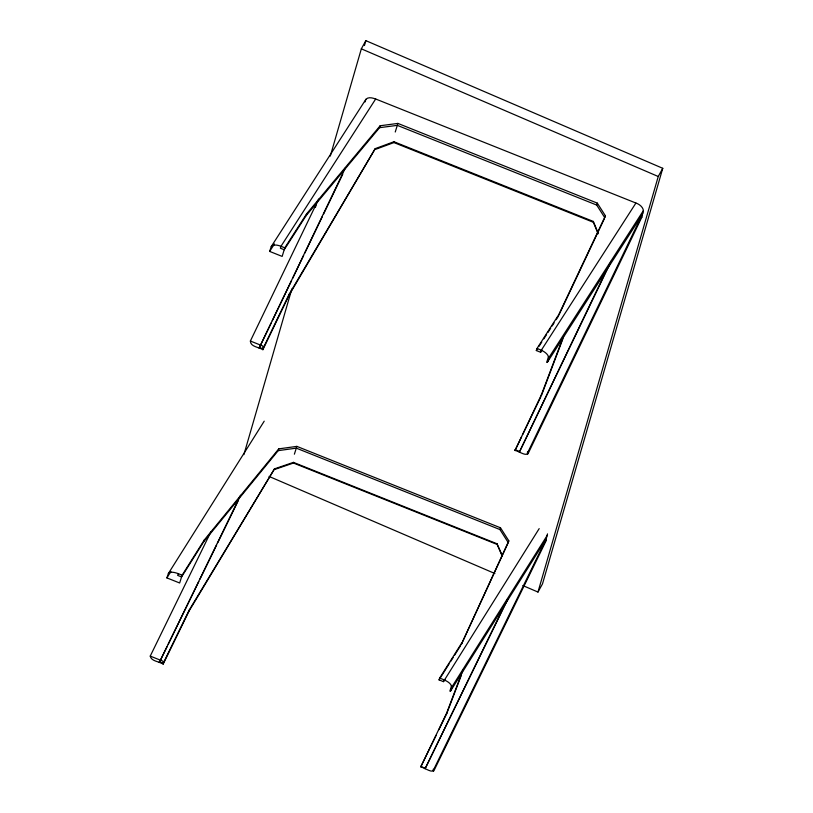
<?xml version="1.0" encoding="UTF-8"?>
<svg xmlns="http://www.w3.org/2000/svg" width="813" height="813" viewBox="0 0 813 813"><rect width="100%" height="100%" fill="white"/><g stroke="black" fill="none" stroke-linecap="round" stroke-linejoin="round"><path stroke-width="1.22" d="M451.54 685.857L449.904 691.04L450.402 691.243C455.392 683.814 444.772 679.902 439.62 678.133L439.061 679.892L443.461 681.65L444.813 679.505M463.237 669.434L446.632 713.113L420.677 767.045C423.522 766.801 433.044 774.413 433.746 769.444L546.245 538.897L547.505 533.867M548.521 356.501L546.763 362.202L547.261 362.395C552.454 354.925 542.566 350.21 536.926 348.604L536.326 350.545L540.635 352.273L542.007 350.139M563.734 335.749L541.336 394.925L515.005 450.504C517.83 450.402 527.8 458.065 527.983 452.018L641.935 215.11C646.071 209.744 640.786 204.652 635.918 203.037L375.667 98.993C372.679 97.956 368.421 96.645 365.911 99.298L271.237 246.583L269.652 251.41L282.152 256.41L284.804 247.802L306.684 213.768L380.159 125.751L397.903 123.413L597.311 203.128L605.4 215.801L604.801 217.742L596.712 205.069L397.303 125.354L379.559 127.692L306.084 215.709L284.204 249.754L280.394 248.219L280.993 246.278L375.667 98.993M243.89 454.65L291.857 288.91M315.485 207.264L316.542 203.606M330.302 156.076L361.338 48.831L365.85 40.65L662.758 168.311L542.495 583.876L537.972 592.057L522.84 585.553M364.448 45.528L365.85 40.65M537.972 592.057L658.245 176.502L662.758 168.311M306.084 215.709L306.684 213.768M364.996 101.971L365.911 99.298M379.559 127.692L380.159 125.751M395.25 132.011L397.903 123.413M540.635 352.273L541.234 350.332L635.918 203.037M596.712 205.069L597.311 203.128M508.816 540.838L461.205 644.689L508.257 542.606L508.816 540.838L500.503 527.8L296.857 446.378L278.768 448.867L204.276 539.984L182.132 575.187L179.653 582.992L166.899 577.901L168.372 573.511L264.215 421.164M168.372 573.511C171.076 571.102 175.222 572.626 178.23 573.632L177.671 575.391L181.573 576.945L203.717 541.743L278.209 450.636L278.768 448.867M203.717 541.743L204.276 539.984M294.377 454.193L296.857 446.378M443.461 681.65L539.182 528.623M508.257 542.606L499.944 529.568L500.503 527.8M547.261 362.395L641.935 215.11L641.874 217.162L640.156 217.356M562.84 338.95L541.336 395.758L541.336 394.925M438.929 729.637L446.672 713.773L461.489 674.81M546.275 540.513L546.245 538.897L450.402 691.243M605.4 215.801L558.805 314.57L536.926 348.604M558.744 315.363L604.262 218.89M598.094 232.945L593.358 221.451L393.949 141.736L375.22 148.637L289.215 294.956L262.884 349.702C259.174 347.151 250.353 346.856 250.374 341.033L318.645 199.114M271.176 323.005L259.073 348.177L345.495 167.671M272.284 320.708L291.552 280.658M292.65 278.371L303.656 255.475M304.763 253.189L322.375 216.563M323.483 214.276L342.751 174.216M375.22 148.637L289.215 294.133L262.884 348.879L259.062 347.344M515.005 450.504L521.59 436.815M522.688 434.538L540.797 396.896M611.254 261.095L519.314 452.231L607.402 268.28M527.983 453.857L641.945 216.949M502.058 555.147L497.078 543.795L293.432 462.373L274.499 468.847L189.185 610.827L163.189 664.109C159.45 661.457 151.177 661.416 150.242 656.101L210.943 531.692M167.092 646.569L159.287 662.544L240.557 495.259M168.2 644.282L198.829 581.508M199.947 579.232L216.654 544.995M217.772 542.708L238.372 500.483M274.499 468.847L189.144 610.177L163.149 663.449L159.246 661.894M421.225 765.917L436.164 735.308M508.064 598.754L425.077 768.803L507.464 599.232M433.837 770.897L546.336 540.35M166.899 577.901L170.943 571.458M439.62 678.133L461.764 642.931M439.061 679.892L449.122 663.896M450.463 661.762L453.156 657.493M454.497 655.359L460.534 645.756M451.642 687.341L547.484 534.995M269.652 251.41L274.459 243.941M536.326 350.545L537.698 348.421M539.06 346.297L541.793 342.039M543.846 338.848L546.58 334.59M547.952 332.466L550.686 328.208M552.057 326.084L554.1 322.893M556.153 319.702L558.206 316.511M548.582 358.096L643.266 210.811M271.237 246.583C275.018 243.077 280.841 246.369 284.804 247.802M375.22 149.47L393.949 142.57L593.358 222.284L598.104 233.778M274.55 469.508L293.473 463.034L497.129 544.446L502.099 555.797M278.209 450.636L296.298 448.146L499.944 529.568M250.374 341.033L262.873 346.023L262.884 349.702M527.983 452.018L527.485 451.815L527.495 454.254M515.005 449.67L519.314 451.398M178.23 573.632L182.132 575.187M150.242 656.101L162.996 661.203L163.189 664.109M433.746 769.444L433.238 769.24L433.37 771.171M420.636 766.395L425.036 768.153M361.338 48.831L658.245 176.502M269.012 476.408L494.893 573.531M497.078 543.795L497.129 544.446M446.632 713.113L446.672 713.773M293.432 462.373L293.473 463.034M189.144 610.177L189.185 610.827M593.358 221.451L593.358 222.284M393.949 141.736L393.949 142.57M289.215 294.133L289.215 294.956"/></g></svg>
